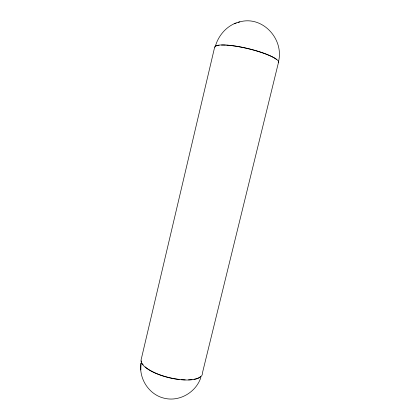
<?xml version="1.0" encoding="UTF-8"?>
<svg xmlns="http://www.w3.org/2000/svg" width="420" height="420" viewBox="0 0 420 420"><rect width="100%" height="100%" fill="white"/><g stroke="black" fill="none" stroke-linecap="round" stroke-linejoin="round"><path stroke-width="0.63" d="M140.81 369.968L141.015 363.106C138.563 378.478 148.901 394.658 164.167 398.213C179.393 402.05 195.925 392.364 200.844 377.591M278.224 62.701C285.065 39.302 261.828 14.107 238.103 22.418M215.166 46.993C218.285 35.102 227.582 24.643 239.809 21.829M234.197 23.772L236.25 23.063M216.416 45.901A32.561 6.295 13.5 0 1 219.114 45.255M221.466 45.071A32.561 6.295 13.5 0 1 225.424 45.108M226.616 45.171A32.561 6.295 13.5 0 1 276.502 59.493M200.713 376.415A31.106 10.841 13.5 0 1 193.993 379.27M192.05 379.57A31.106 10.841 13.5 0 1 188.491 379.832M185.225 379.843A31.106 10.841 13.5 0 1 181.078 379.591M179.219 379.397A31.106 10.841 13.5 0 1 145.194 366.912M143.136 364.828A31.106 10.841 13.5 0 1 142.338 363.709M141.582 362.103A31.106 10.841 13.5 0 1 141.362 360.885M214.672 47.093L141.115 359.788A31.448 10.962 13.5 0 0 170.94 378.142A31.448 10.962 13.5 0 0 202.377 373.186L278.308 63.137A32.918 6.363 13.5 0 0 250.031 49.066A32.918 6.363 13.5 0 0 214.672 47.093"/></g></svg>
